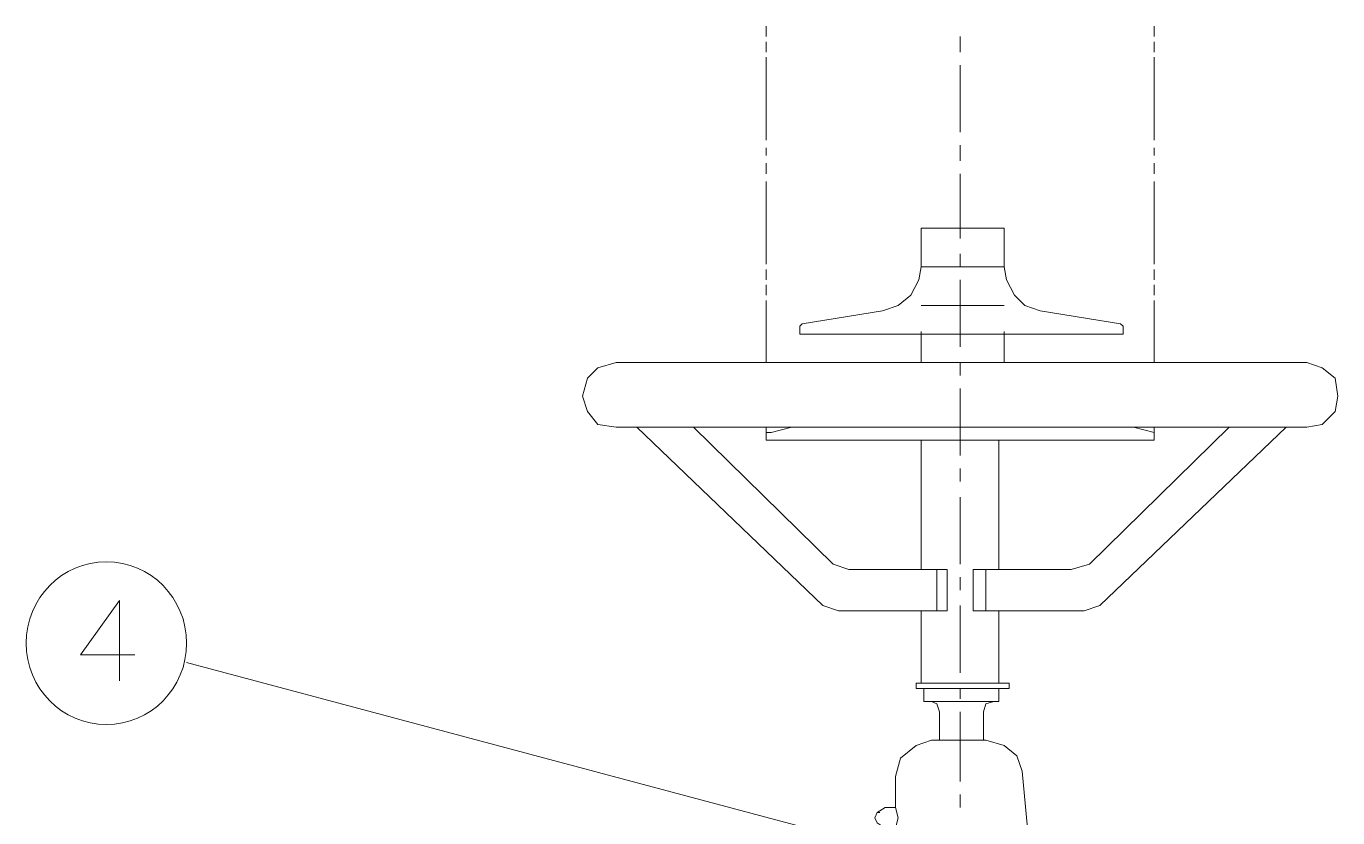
# Model space of a CAD drawing. Extents: x 457 to 4918, y -67 to 391.
# Drawn here: x 2557.1 to 2615, y 57.9 to 92.8 of the extents above; entities that cross this region are included whole.
import ezdxf

# ---------------------------------------------------------------- set-up
doc = ezdxf.new("R2010")
doc.units = 0
doc.header["$LTSCALE"] = 40
doc.header["$MEASUREMENT"] = 0
doc.layers.get('0').update_dxf_attribs({"linetype": 'CONTINUOUS'})

msp = doc.modelspace()

# ---------------------------------------------------------------- linework, layer by layer
at = {"color": 0, "lineweight": 18}
for points in [[(2594.888, 80.271), (2595.574, 80.499), (2596.145, 80.957), (2596.488, 81.642), (2596.602, 82.214), (2596.602, 83.928), (2596.602, 82.328)], [(2600.26, 82.214), (2600.374, 81.642), (2600.717, 80.957), (2601.174, 80.499), (2601.86, 80.271)], [(2594.888, 80.271), (2591.345, 79.699), (2591.23, 79.585), (2591.23, 79.242), (2591.459, 79.242)], [(2605.403, 79.699), (2601.86, 80.271)], [(2605.289, 79.242), (2605.518, 79.242), (2605.518, 79.585), (2605.403, 79.699)], [(2613.633, 77.985), (2583.115, 77.985), (2582.315, 77.756), (2581.858, 77.299), (2581.629, 76.499), (2581.858, 75.813), (2582.315, 75.242), (2583.115, 75.127)], [(2613.633, 75.127), (2614.319, 75.242), (2614.89, 75.813), (2615.005, 76.499), (2614.89, 77.299), (2614.319, 77.756), (2613.633, 77.985)], [(2590.887, 75.127), (2589.973, 74.899), (2589.744, 74.899), (2589.744, 74.556), (2606.661, 74.556)], [(2606.661, 74.556), (2606.889, 74.556), (2606.889, 74.899)], [(2592.716, 69.069), (2593.402, 68.841), (2597.288, 68.841)], [(2604.032, 69.069), (2603.232, 68.841), (2599.46, 68.841)], [(2597.745, 68.841), (2597.288, 68.841), (2597.288, 67.012), (2597.745, 67.012)], [(2598.888, 68.841), (2599.46, 68.841), (2599.46, 67.012), (2598.888, 67.012)], [(2596.374, 63.812), (2596.374, 63.583)], [(2600.489, 63.812), (2600.374, 63.812)], [(2600.489, 63.583), (2600.489, 63.812)], [(2600.374, 63.583), (2600.489, 63.583)], [(2597.402, 62.554), (2597.288, 62.897), (2597.06, 63.012)], [(2599.803, 63.012), (2599.46, 62.897), (2599.346, 62.554)], [(2597.06, 61.297), (2596.374, 61.068), (2595.688, 60.497), (2595.459, 59.697), (2595.459, 58.325)], [(2601.06, 59.925), (2600.831, 60.611), (2600.26, 61.068), (2599.46, 61.297)]]:
    msp.add_lwpolyline(points, dxfattribs=at)
at = {"color": 0, "lineweight": 5}
for points in [[(2596.602, 83.928), (2600.26, 83.928)], [(2561.855, 65.069), (2559.455, 65.069), (2561.169, 67.469), (2561.169, 63.926)]]:
    msp.add_lwpolyline(points, dxfattribs=at)
at = {"color": 0, "lineweight": 9}
for points in [[(2589.744, 80.728), (2589.744, 77.985)], [(2606.889, 80.728), (2606.889, 77.985)], [(2589.744, 75.127), (2589.744, 74.67)], [(2606.889, 75.127), (2606.889, 74.67)]]:
    msp.add_lwpolyline(points, dxfattribs=at)
at = {"color": 0, "lineweight": 18}
for points in [[(2596.602, 77.985), (2596.602, 79.356)], [(2595.459, 58.325), (2595.002, 58.325), (2594.659, 58.097), (2594.545, 57.868), (2594.659, 57.639), (2595.002, 57.411), (2595.459, 57.411), (2595.574, 57.868)]]:
    msp.add_lwpolyline(points, close=True, dxfattribs=at)
at = {"color": 0, "lineweight": 5}
msp.add_ellipse((2560.598, 65.583), major_axis=(0, 3.6), ratio=0.984127, start_param=0, end_param=6.283185, dxfattribs=at)
at = {"color": 0, "lineweight": 9}
for points in [[(2589.744, 92.844), (2589.744, 92.844), (2589.744, 92.387), (2589.744, 92.387)], [(2606.889, 92.844), (2606.889, 92.844), (2606.889, 92.387), (2606.889, 92.387)], [(2589.744, 92.158), (2589.744, 92.158), (2589.744, 91.701), (2589.744, 91.701)], [(2598.317, 92.387), (2598.317, 92.387), (2598.317, 91.701), (2598.317, 91.701)], [(2606.889, 92.158), (2606.889, 92.158), (2606.889, 91.701), (2606.889, 91.701)], [(2589.744, 91.472), (2589.744, 91.472), (2589.744, 87.815), (2589.744, 87.815)], [(2598.317, 91.129), (2598.317, 91.129), (2598.317, 88.158), (2598.317, 88.158)], [(2606.889, 91.472), (2606.889, 91.472), (2606.889, 87.815), (2606.889, 87.815)], [(2598.317, 87.586), (2598.317, 87.586), (2598.317, 86.9), (2598.317, 86.9)], [(2589.744, 87.472), (2589.744, 87.472), (2589.744, 87.129), (2589.744, 87.129)], [(2606.889, 87.472), (2606.889, 87.472), (2606.889, 87.129), (2606.889, 87.129)], [(2589.744, 86.786), (2589.744, 86.786), (2589.744, 86.329), (2589.744, 86.329)], [(2606.889, 86.786), (2606.889, 86.786), (2606.889, 86.329), (2606.889, 86.329)], [(2589.744, 85.986), (2589.744, 85.986), (2589.744, 82.328), (2589.744, 82.328)], [(2598.317, 86.329), (2598.317, 86.329), (2598.317, 83.471), (2598.317, 83.471)], [(2606.889, 85.986), (2606.889, 85.986), (2606.889, 82.328), (2606.889, 82.328)], [(2598.317, 82.785), (2598.317, 82.785), (2598.317, 82.214), (2598.317, 82.214)], [(2589.744, 82.1), (2589.744, 82.1), (2589.744, 81.642), (2589.744, 81.642)], [(2606.889, 82.1), (2606.889, 82.1), (2606.889, 81.642), (2606.889, 81.642)], [(2589.744, 81.414), (2589.744, 81.414), (2589.744, 80.957), (2589.744, 80.957)], [(2598.317, 81.642), (2598.317, 81.642), (2598.317, 78.671), (2598.317, 78.671)], [(2606.889, 81.414), (2606.889, 81.414), (2606.889, 80.957), (2606.889, 80.957)], [(2598.317, 77.985), (2598.317, 77.985), (2598.317, 77.413), (2598.317, 77.413)], [(2598.317, 76.842), (2598.317, 76.842), (2598.317, 73.87), (2598.317, 73.87)], [(2598.317, 73.299), (2598.317, 73.299), (2598.317, 72.727), (2598.317, 72.727)], [(2598.317, 72.041), (2598.317, 72.041), (2598.317, 69.069), (2598.317, 69.069)], [(2598.317, 68.498), (2598.317, 68.498), (2598.317, 67.926), (2598.317, 67.926)], [(2598.317, 67.241), (2598.317, 67.241), (2598.317, 64.269), (2598.317, 64.269)], [(2598.317, 63.583), (2598.317, 63.583), (2598.317, 63.126), (2598.317, 63.126)], [(2598.317, 62.554), (2598.317, 62.554), (2598.317, 59.468), (2598.317, 59.468)], [(2598.317, 58.897), (2598.317, 58.897), (2598.317, 58.325), (2598.317, 58.325)]]:
    msp.add_open_spline(points, degree=3, dxfattribs=at)
at = {"color": 0, "lineweight": 18}
for points in [[(2600.26, 82.214), (2600.26, 82.214), (2600.26, 83.928), (2600.26, 83.928)], [(2600.26, 82.214), (2600.26, 82.214), (2596.602, 82.214), (2596.602, 82.214)], [(2600.26, 80.499), (2600.26, 80.499), (2596.602, 80.499), (2596.602, 80.499)], [(2591.459, 79.242), (2591.459, 79.242), (2605.289, 79.242), (2605.289, 79.242)], [(2600.26, 77.985), (2600.26, 77.985), (2600.26, 79.356), (2600.26, 79.356)], [(2613.633, 75.127), (2613.633, 75.127), (2583.115, 75.127), (2583.115, 75.127)], [(2592.259, 67.241), (2592.259, 67.241), (2584.029, 75.127), (2584.029, 75.127)], [(2592.716, 69.069), (2592.716, 69.069), (2586.544, 75.127), (2586.544, 75.127)], [(2604.032, 69.069), (2604.032, 69.069), (2610.204, 75.127), (2610.204, 75.127)], [(2604.489, 67.241), (2604.489, 67.241), (2612.719, 75.127), (2612.719, 75.127)], [(2606.889, 74.899), (2606.889, 74.899), (2605.975, 75.127), (2605.975, 75.127)], [(2613.633, 75.127), (2613.633, 75.127), (2612.719, 75.127), (2612.719, 75.127)], [(2596.602, 74.556), (2596.602, 74.556), (2596.602, 68.841), (2596.602, 68.841)], [(2600.031, 74.556), (2600.031, 74.556), (2600.031, 68.841), (2600.031, 68.841)], [(2597.745, 67.012), (2597.745, 67.012), (2597.745, 68.841), (2597.745, 68.841)], [(2598.888, 67.012), (2598.888, 67.012), (2598.888, 68.841), (2598.888, 68.841)], [(2592.259, 67.241), (2592.259, 67.241), (2592.945, 67.012), (2592.945, 67.012)], [(2603.803, 67.012), (2603.803, 67.012), (2604.489, 67.241), (2604.489, 67.241)], [(2597.288, 67.012), (2597.288, 67.012), (2592.945, 67.012), (2592.945, 67.012)], [(2596.602, 67.012), (2596.602, 67.012), (2596.602, 63.812), (2596.602, 63.812)], [(2599.46, 67.012), (2599.46, 67.012), (2603.803, 67.012), (2603.803, 67.012)], [(2600.031, 67.012), (2600.031, 67.012), (2600.031, 63.812), (2600.031, 63.812)], [(2600.374, 63.812), (2600.374, 63.812), (2596.374, 63.812), (2596.374, 63.812)], [(2600.374, 63.583), (2600.374, 63.583), (2596.374, 63.583), (2596.374, 63.583)], [(2600.374, 63.583), (2600.374, 63.583), (2596.374, 63.583), (2596.374, 63.583)], [(2596.717, 63.583), (2596.717, 63.583), (2596.717, 63.012), (2596.717, 63.012)], [(2600.031, 63.583), (2600.031, 63.583), (2600.031, 63.012), (2600.031, 63.012)], [(2596.717, 63.012), (2596.717, 63.012), (2600.031, 63.012), (2600.031, 63.012)], [(2596.945, 63.012), (2596.945, 63.012), (2597.06, 63.012), (2597.06, 63.012)], [(2599.803, 63.012), (2599.803, 63.012), (2599.803, 63.012), (2599.803, 63.012)], [(2597.402, 62.554), (2597.402, 62.554), (2597.402, 61.297), (2597.402, 61.297)], [(2599.346, 62.554), (2599.346, 62.554), (2599.346, 61.297), (2599.346, 61.297)], [(2599.46, 61.297), (2599.46, 61.297), (2597.06, 61.297), (2597.06, 61.297)], [(2601.06, 59.925), (2601.06, 59.925), (2601.289, 57.411), (2601.289, 57.411)], [(2594.659, 58.097), (2594.659, 58.097), (2594.774, 58.097), (2594.774, 58.097)]]:
    msp.add_open_spline(points, degree=3, dxfattribs=at)
at = {"color": 0, "lineweight": 5}
msp.add_open_spline([(2597.517, 55.811), (2597.517, 55.811), (2564.141, 64.726), (2564.141, 64.726)], degree=3, dxfattribs=at)

doc.saveas('drawing.dxf')
